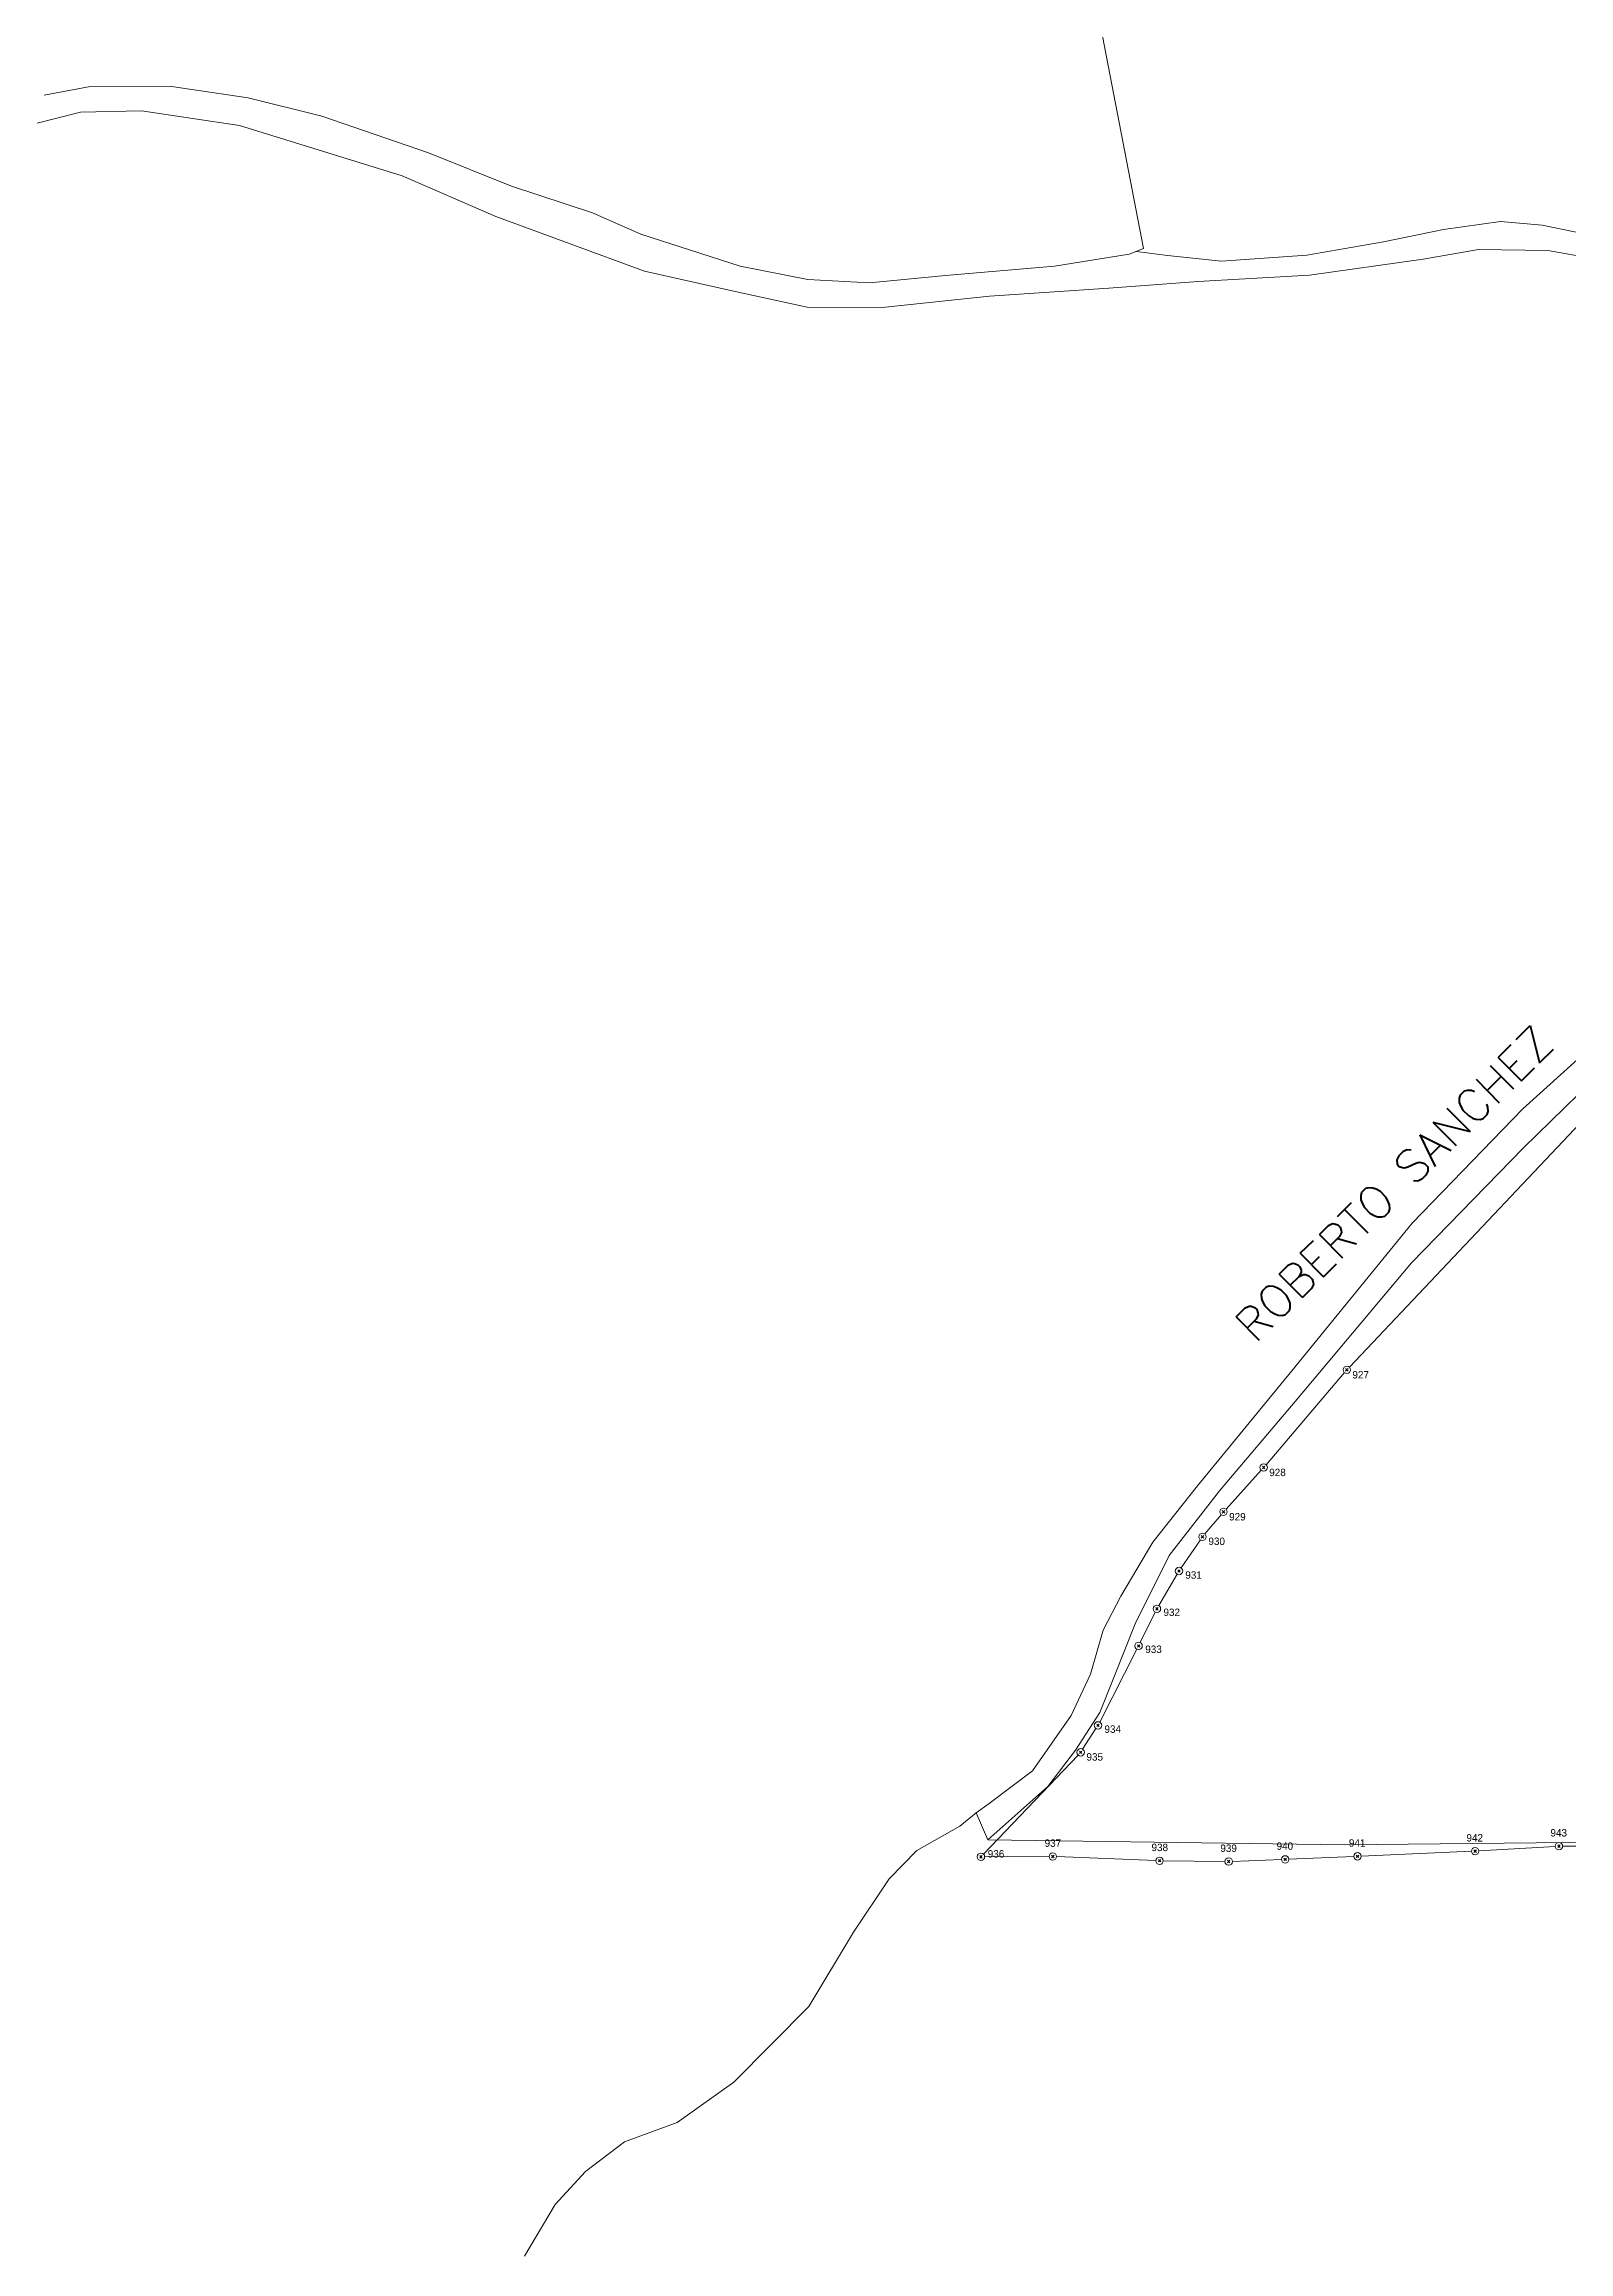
# Model space of a CAD drawing. Header units: millimetres. Extents: x 1956 to 636788, y 2654 to 1331964.
# Drawn here: x 624611 to 625228, y 1330035 to 1330927 of the extents above; entities that cross this region are included whole.
import ezdxf
from ezdxf.enums import TextEntityAlignment as Align

# ---------------------------------------------------------------- set-up
doc = ezdxf.new("R2010")
doc.units = ezdxf.units.MM
doc.header["$PDMODE"] = 35
doc.header["$PDSIZE"] = 0.5
for name, color, linetype in [('2', 7, 'Continuous'), ('Polígono', 2, 'Continuous'), ('textos_terrenos colindantes', 4, 'Continuous')]:
    doc.layers.add(name, color=color, linetype=linetype)
doc.styles.get("Standard").update_dxf_attribs({"font": 'TCCM____.TTF'})
doc.styles.add('style1', font='romans.shx')

msp = doc.modelspace()

# ---------------------------------------------------------------- linework, layer by layer
at = {"layer": '2', "color": 1, "lineweight": 0}
msp.add_line((624992.986, 1330201.148), (624988.17, 1330212.084), dxfattribs=at)
for points in [[(624990.446, 1331156.856), (625009.927, 1331082.846), (625055.911, 1330844.629)], [(624611.379, 1330906.703), (624629.42, 1330909.984), (624662.956, 1330910.196), (624693.946, 1330905.581), (624723.663, 1330898.173), (624766.836, 1330883.376), (624800.357, 1330869.863), (624833.119, 1330859.146), (624852.673, 1330850.479), (624892.8, 1330837.466), (624920.233, 1330832.093), (624945.129, 1330830.791), (624975.873, 1330833.802), (625019.828, 1330837.558), (625050.065, 1330842.349), (625055.911, 1330844.629)], [(625256.61, 1330837.256), (625219.27, 1330843.912), (625191.324, 1330844.202), (625168.963, 1330840.419), (625122.971, 1330833.869), (625078, 1330831.384), (625041.921, 1330828.634), (624993.649, 1330825.391), (624950.2, 1330820.871), (624919.967, 1330820.91), (624892.027, 1330827.045), (624854.181, 1330835.481), (624793.993, 1330857.671), (624756.155, 1330873.986), (624690.378, 1330894.402), (624650.751, 1330900.299), (624626.107, 1330899.822), (624597.39, 1330892.488), (624560.283, 1330878.302), (624505.383, 1330856.767), (624483.272, 1330848.661)], [(625052.988, 1330843.489), (625065.563, 1330841.821), (625087.409, 1330839.506), (625121.964, 1330842.004), (625152.964, 1330847.301), (625177.105, 1330852.354), (625200.228, 1330855.628), (625216.994, 1330854.082), (625243.157, 1330848.711), (625262.715, 1330845.128), (625268.557, 1330843.85)], [(625405.049, 1330663.977), (625373.512, 1330633.008), (625304.087, 1330568.792), (625253.738, 1330524.122), (625209.486, 1330480.969), (625164.214, 1330434.513), (625117.154, 1330378.401), (625086.629, 1330342.348), (625066.276, 1330316.194), (625052.528, 1330288.508), (625044.377, 1330268.184), (625038.263, 1330252.688), (625028.338, 1330237.45), (625017.144, 1330222.722), (624992.986, 1330201.148)], [(624988.17, 1330212.084), (624993.51, 1330215.889), (625011.054, 1330229.084), (625026.575, 1330251.432), (625034.468, 1330268.197), (625039.568, 1330285.983), (625046.696, 1330299.698), (625059.677, 1330321.54), (625077.739, 1330344.393), (625115.897, 1330390.857), (625164.485, 1330450.526), (625209.248, 1330496.728), (625250.7, 1330534.293)], [(624805.569, 1330032.872), (624818.039, 1330053.697), (624830.249, 1330067.153), (624846.013, 1330079.079), (624867.362, 1330086.931), (624890.244, 1330103.169), (624920.51, 1330133.884), (624938.58, 1330163.854), (624953.083, 1330185.44), (624964.273, 1330196.864), (624981.559, 1330206.754), (624988.17, 1330212.084)], [(625816.028, 1330105.041), (625772.86, 1330123.905), (625710.126, 1330141.523), (625568.416, 1330193.046), (625503.366, 1330181.182), (625473.126, 1330174.612), (625441.879, 1330175.923), (625406.324, 1330188.931), (625356.028, 1330195.857), (625292.264, 1330200.768), (625137.035, 1330199.186), (624992.986, 1330201.148)]]:
    msp.add_lwpolyline(points, dxfattribs=at)
at = {"layer": 'Polígono', "color": 1, "lineweight": 0}
for points in [[(625239.375, 1330498.362), (625139.129, 1330392.354)], [(625137.126, 1330390.122), (625105.426, 1330352.894)], [(625103.447, 1330350.64), (625089.241, 1330334.939)], [(625087.267, 1330332.681), (625080.698, 1330324.895)], [(625078.882, 1330322.511), (625071.08, 1330311.144)], [(625069.474, 1330308.612), (625062.062, 1330295.934)], [(625060.641, 1330293.294), (625054.564, 1330280.968)], [(625053.218, 1330278.287), (625038.165, 1330248.813)], [(625036.669, 1330246.217), (625031.273, 1330237.856)], [(625029.424, 1330235.511), (624991.189, 1330195.444)], [(625143.887, 1330194.602), (625188.431, 1330196.568)], [(625191.427, 1330196.723), (625222.331, 1330198.558)], [(625225.329, 1330198.649), (625232.546, 1330198.656)], [(624991.654, 1330194.366), (625017.691, 1330194.478)], [(625020.69, 1330194.424), (625060.872, 1330192.809)], [(625063.871, 1330192.732), (625088.822, 1330192.44)], [(625091.821, 1330192.479), (625111.637, 1330193.238)], [(625114.634, 1330193.359), (625140.89, 1330194.472)]]:
    msp.add_lwpolyline(points, dxfattribs=at)
for centre in [(625138.099, 1330391.264), (625104.454, 1330351.752), (625088.235, 1330333.827), (625079.731, 1330323.748), (625070.231, 1330309.907), (625061.305, 1330294.639), (625053.901, 1330279.623), (625037.483, 1330247.477), (625030.46, 1330236.596), (624990.154, 1330194.359), (625019.191, 1330194.484), (625142.388, 1330194.536), (625189.93, 1330196.634), (625223.829, 1330198.647), (625062.371, 1330192.749), (625090.322, 1330192.422), (625113.136, 1330193.295)]:
    msp.add_circle(centre, 1.5, dxfattribs=at)
for p in [(625138.099, 1330391.264), (625104.454, 1330351.752), (625088.235, 1330333.827), (625079.731, 1330323.748), (625070.231, 1330309.907), (625061.305, 1330294.639), (625053.901, 1330279.623), (625037.483, 1330247.477), (625030.46, 1330236.596), (625189.93, 1330196.634), (625223.829, 1330198.647), (624990.154, 1330194.359), (625019.191, 1330194.484), (625062.371, 1330192.749), (625090.322, 1330192.422), (625113.136, 1330193.295), (625142.388, 1330194.536)]:
    msp.add_point(p, dxfattribs=at)

# ---------------------------------------------------------------- texts
for s, p in [('927', (625140.331, 1330389.26)), ('928', (625106.708, 1330349.773)), ('929', (625090.494, 1330331.853)), ('930', (625082.117, 1330321.93)), ('931', (625072.764, 1330308.3)), ('932', (625063.947, 1330293.218)), ('933', (625056.582, 1330278.277)), ('934', (625040.082, 1330245.979)), ('935', (625032.816, 1330234.739)), ('936', (624992.909, 1330195.545))]:
    msp.add_text(s, height=3, dxfattribs=at).set_placement(p, align=Align.MIDDLE_LEFT)
for s, p in [('943', (625223.738, 1330201.646)), ('937', (625019.245, 1330197.484)), ('938', (625062.449, 1330195.748)), ('939', (625090.282, 1330195.422)), ('940', (625113.015, 1330196.293)), ('941', (625142.259, 1330197.533)), ('942', (625189.775, 1330199.63))]:
    msp.add_text(s, height=3, dxfattribs=at).set_placement(p, align=Align.BOTTOM_CENTER)
at = {"layer": 'textos_terrenos colindantes', "color": 7, "lineweight": 0, "style": 'style1'}
msp.add_text('ROBERTO SANCHEZ', height=13.33221, rotation=44.712484, dxfattribs=at).set_placement((625101.037, 1330401.582))

doc.saveas('drawing.dxf')
